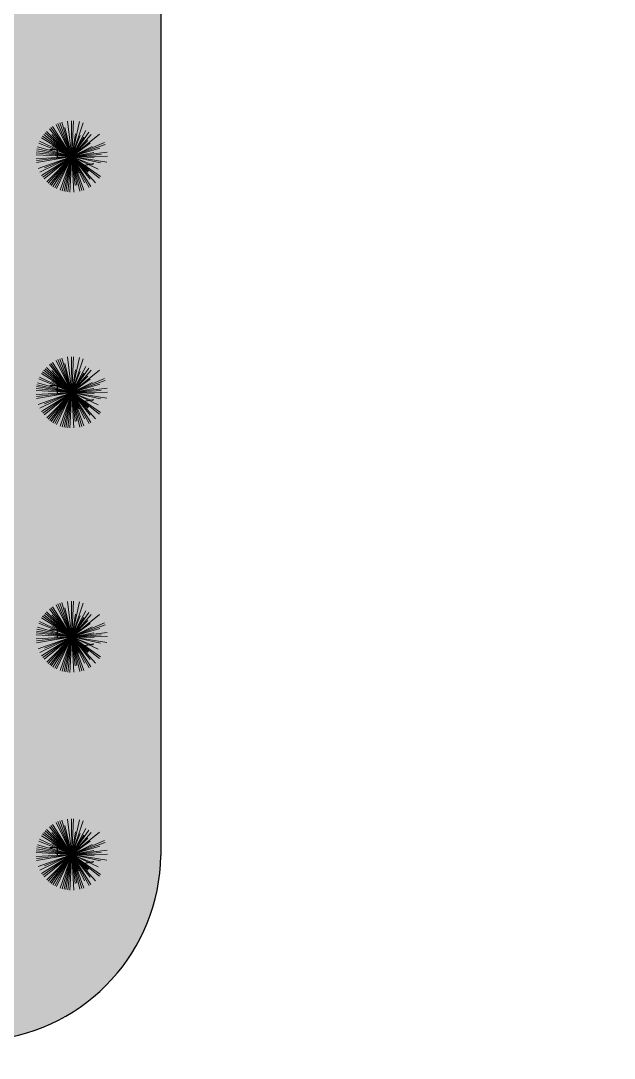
# Model space of a CAD drawing. Header units: millimetres. Extents: x -1544140 to 7445918, y -1294905 to 2019878.
# Drawn here: x 1797861 to 1799601, y 43880 to 46922 of the extents above; entities that cross this region are included whole.
import ezdxf

# ---------------------------------------------------------------- set-up
doc = ezdxf.new("R2010")
doc.units = ezdxf.units.MM
doc.header["$MEASUREMENT"] = 0
doc.layers.add('marc det', color=74, linetype='Continuous', lineweight=18)
picture_1 = doc.add_image_def('image5.png', size_in_pixel=(1482, 826))

msp = doc.modelspace()

# ---------------------------------------------------------------- hatches: boundary and pattern name
at = {"true_color": 0x8dc133, "transparency": 33554687}
h = msp.add_hatch(color=65, dxfattribs=at)
h.dxf.hatch_style = 1
h.paths.add_polyline_path([(1798271.3, 44489.7), (1798271.3, 48586.5, 0.352206), (1797375, 49290.5), (1791963.1, 49290.5, 0.266602), (1791319.5, 48601.4), (1791319.5, 44664.7, 0.323619), (1792044.8, 43934.2), (1797778.2, 43934.2, 0.388077)])
h.paths.add_polyline_path([(1797744.5, 44389.8), (1792088.8, 44389.8, -0.285044), (1791775.1, 44706.8), (1791775.1, 48540, -0.211803), (1792043.1, 48834.9), (1797378.1, 48834.9, -0.326949), (1797815.8, 48525.3), (1797815.8, 44485.1, -0.351898)], flags=16)

# ---------------------------------------------------------------- linework, layer by layer
at = {"color": 116, "true_color": 0x136734}
for p, q in [((1797990.1, 46543.4), (1797945.8, 46543.4)), ((1797968, 46565.6), (1797968, 46521.3)), ((1797968, 45873.9), (1797968, 45829.6)), ((1797990.1, 45851.7), (1797945.8, 45851.7)), ((1797968, 45157.5), (1797968, 45113.2)), ((1797990.1, 45135.3), (1797945.8, 45135.3)), ((1797968, 44519.2), (1797968, 44474.9)), ((1797990.1, 44497.1), (1797945.8, 44497.1))]:
    msp.add_line(p, q, dxfattribs=at)
at = {"color": 116, "lineweight": -2, "true_color": 0x136734}
for p, q in [((1798041.7, 46496.9), (1798075.2, 46502.8)), ((1798041.7, 45805.3), (1798075.2, 45811.2)), ((1798041.7, 45088.8), (1798075.2, 45094.7)), ((1798041.7, 44450.6), (1798075.2, 44456.5))]:
    msp.add_line(p, q, dxfattribs=at)
msp.add_lwpolyline([(1798271.3, 48586.5), (1798271.3, 44473.9)])
msp.add_arc((1797720.8, 44481.8), 550.6, 275.9777, 359.182)
at = {"layer": 'marc det', "color": 116, "true_color": 0x136734}
for p, q in [((1798010.4, 46523.7), (1797944.7, 46605)), ((1798010.4, 46523.7), (1797949.4, 46608.5)), ((1798010.4, 46523.7), (1797954.3, 46611.8)), ((1798010.4, 46523.7), (1797964.5, 46617.5)), ((1798010.4, 46523.7), (1797969.8, 46620)), ((1798010.4, 46523.7), (1797975.3, 46622.1)), ((1798010.4, 46523.7), (1797980.9, 46623.9)), ((1798010.4, 46523.7), (1797990.5, 46608.3)), ((1798010.4, 46523.7), (1797998.1, 46627.4)), ((1798010.4, 46523.7), (1798009.8, 46628.2)), ((1798010.4, 46523.7), (1798015.6, 46628)), ((1798010.4, 46523.7), (1798033, 46625.7)), ((1798010.4, 46523.7), (1798044.3, 46622.5)), ((1798010.4, 46523.7), (1798051.8, 46599.7)), ((1798010.4, 46523.7), (1797921.6, 46578.7)), ((1797924.8, 46583.6), (1798010.4, 46523.7)), ((1798010.4, 46523.7), (1797924.8, 46583.6)), ((1798010.4, 46523.7), (1797928.3, 46588.3)), ((1798010.4, 46523.7), (1797932.1, 46592.8)), ((1798010.4, 46523.7), (1797936.1, 46597.1)), ((1798010.4, 46523.7), (1797952, 46588.2)), ((1798010.4, 46523.7), (1798060, 46594.5)), ((1798060, 46594.5), (1798010.4, 46523.7)), ((1798010.4, 46523.7), (1798021.2, 46589.6)), ((1798010.4, 46523.7), (1798091.7, 46589.3)), ((1798010.4, 46523.7), (1798067.6, 46588.5)), ((1798010.4, 46523.7), (1798035.5, 46585.4)), ((1798010.4, 46523.7), (1798045.5, 46580.3)), ((1798010.4, 46523.7), (1798057.1, 46570.9)), ((1798010.4, 46523.7), (1797907.3, 46540.6)), ((1798010.4, 46523.7), (1797908.4, 46546.3)), ((1798010.4, 46523.7), (1797909.8, 46552)), ((1798010.4, 46523.7), (1797913.6, 46563.1)), ((1798010.4, 46523.7), (1797916, 46568.5)), ((1798010.4, 46523.7), (1797951.6, 46555.7)), ((1798010.4, 46523.7), (1798106.7, 46564.2)), ((1798010.4, 46523.7), (1798064.2, 46562.4)), ((1798010.4, 46523.7), (1798108.8, 46558.8)), ((1798010.4, 46523.7), (1798069.9, 46552.8)), ((1798010.4, 46523.7), (1798093, 46548)), ((1798010.4, 46523.7), (1797906, 46528.9)), ((1798010.4, 46523.7), (1797906.1, 46517.2)), ((1798010.4, 46523.7), (1797906.5, 46534.8)), ((1798010.4, 46523.7), (1797906.6, 46511.4)), ((1798010.4, 46523.7), (1797907.5, 46505.6)), ((1798010.4, 46523.7), (1797912, 46488.6)), ((1798010.4, 46523.7), (1797916.5, 46477.8)), ((1798010.4, 46523.7), (1797922.2, 46467.6)), ((1798010.4, 46523.7), (1797925.5, 46462.7)), ((1798010.4, 46523.7), (1797929.1, 46458)), ((1798010.4, 46523.7), (1797930.6, 46490.1)), ((1798010.4, 46523.7), (1797936.9, 46449.4)), ((1798010.4, 46523.7), (1797941.2, 46445.4)), ((1798010.4, 46523.7), (1797945.7, 46441.6)), ((1797950.4, 46438.1), (1798010.4, 46523.7)), ((1798010.4, 46523.7), (1797955.3, 46434.9)), ((1798010.4, 46523.7), (1797960.4, 46431.9)), ((1798010.4, 46523.7), (1797965.6, 46429.3)), ((1798010.4, 46523.7), (1797976.5, 46424.9)), ((1798010.4, 46523.7), (1797982.1, 46423.1)), ((1798010.4, 46523.7), (1797987.7, 46421.7)), ((1798010.4, 46523.7), (1797993.5, 46420.6)), ((1798010.4, 46523.7), (1797999.3, 46419.8)), ((1798010.4, 46523.7), (1798005.1, 46419.3)), ((1798009.3, 46524.7), (1798094.8, 46464.7)), ((1798009.3, 46524.7), (1798091.3, 46460)), ((1798094.8, 46464.7), (1798009.3, 46524.7)), ((1798010.4, 46523.7), (1798114.1, 46536)), ((1798010.4, 46523.7), (1798075.4, 46535.1)), ((1798010.4, 46523.7), (1798096.2, 46529)), ((1798010.4, 46523.7), (1798114.9, 46524.3)), ((1798010.4, 46523.7), (1798020.5, 46438.4)), ((1798010.4, 46523.7), (1798016.9, 46419.4)), ((1798010.4, 46523.7), (1798025.3, 46439.1)), ((1798010.4, 46523.7), (1798045.5, 46425.3)), ((1798010.4, 46523.7), (1798039.9, 46423.5)), ((1798010.4, 46523.7), (1798034.2, 46422)), ((1798010.4, 46523.7), (1798061.5, 46432.5)), ((1798010.4, 46523.7), (1798048.1, 46446.6)), ((1798010.4, 46523.7), (1798066.5, 46435.5)), ((1798010.4, 46523.7), (1798076.3, 46520.4)), ((1798010.4, 46523.7), (1798113.5, 46506.8)), ((1798010.4, 46523.7), (1798094.2, 46505.1)), ((1798010.4, 46523.7), (1798071.4, 46498.8)), ((1798010.4, 46523.7), (1798030.7, 46475.5)), ((1798010.4, 46523.7), (1798057.2, 46477.4)), ((1798010.4, 46523.7), (1798059.7, 46480.1)), ((1798010.4, 46523.7), (1798087.9, 46486.9)), ((1798010.4, 46523.7), (1798064.3, 46456.9)), ((1798010.4, 46523.7), (1798080.5, 46446.2)), ((1798010.4, 45832), (1797975.3, 45930.4)), ((1798010.4, 45832), (1797980.9, 45932.2)), ((1798010.4, 45832), (1797998.1, 45935.8)), ((1798010.4, 45832), (1798009.8, 45936.5)), ((1798010.4, 45832), (1798015.6, 45936.4)), ((1798010.4, 45832), (1798033, 45934)), ((1798010.4, 45832), (1798044.3, 45930.8)), ((1798010.4, 45832), (1797932.1, 45901.2)), ((1798010.4, 45832), (1797936.1, 45905.4)), ((1798010.4, 45832), (1797944.7, 45913.3)), ((1798010.4, 45832), (1797949.4, 45916.9)), ((1798010.4, 45832), (1797954.3, 45920.1)), ((1798010.4, 45832), (1797964.5, 45925.9)), ((1798010.4, 45832), (1797969.8, 45928.3)), ((1798010.4, 45832), (1797990.5, 45916.6)), ((1798010.4, 45832), (1798051.8, 45908)), ((1798010.4, 45832), (1798060, 45902.9)), ((1798060, 45902.9), (1798010.4, 45832)), ((1798010.4, 45832), (1797913.6, 45871.4)), ((1798010.4, 45832), (1797916, 45876.8)), ((1798010.4, 45832), (1797921.6, 45887.1)), ((1797924.8, 45892), (1798010.4, 45832)), ((1798010.4, 45832), (1797924.8, 45892)), ((1798010.4, 45832), (1797928.3, 45896.7)), ((1798010.4, 45832), (1797952, 45896.5)), ((1798010.4, 45832), (1798021.2, 45897.9)), ((1798010.4, 45832), (1798091.7, 45897.6)), ((1798010.4, 45832), (1798067.6, 45896.8)), ((1798010.4, 45832), (1798035.5, 45893.7)), ((1798010.4, 45832), (1798045.5, 45888.6)), ((1798010.4, 45832), (1798057.1, 45879.3)), ((1798010.4, 45832), (1798106.7, 45872.6)), ((1798010.4, 45832), (1798064.2, 45870.7)), ((1798010.4, 45832), (1797906.5, 45843.1)), ((1798010.4, 45832), (1797907.3, 45848.9)), ((1798010.4, 45832), (1797908.4, 45854.6)), ((1798010.4, 45832), (1797909.8, 45860.3)), ((1798010.4, 45832), (1797951.6, 45864)), ((1798010.4, 45832), (1798108.8, 45867.1)), ((1798010.4, 45832), (1798069.9, 45861.1)), ((1798010.4, 45832), (1798093, 45856.3)), ((1798010.4, 45832), (1798114.1, 45844.3)), ((1798010.4, 45832), (1798075.4, 45843.5)), ((1798010.4, 45832), (1797906, 45837.2)), ((1798010.4, 45832), (1797906.1, 45825.5)), ((1798010.4, 45832), (1797906.6, 45819.7)), ((1798010.4, 45832), (1797907.5, 45813.9)), ((1798010.4, 45832), (1797912, 45796.9)), ((1798010.4, 45832), (1797916.5, 45786.1)), ((1798010.4, 45832), (1797922.2, 45775.9)), ((1798010.4, 45832), (1797925.5, 45771)), ((1798010.4, 45832), (1797929.1, 45766.4)), ((1798010.4, 45832), (1797930.6, 45798.4)), ((1798010.4, 45832), (1797936.9, 45757.7)), ((1798010.4, 45832), (1797941.2, 45753.7)), ((1798010.4, 45832), (1797945.7, 45749.9)), ((1797950.4, 45746.4), (1798010.4, 45832)), ((1798010.4, 45832), (1797955.3, 45743.2)), ((1798010.4, 45832), (1797960.4, 45740.3)), ((1798010.4, 45832), (1797965.6, 45737.6)), ((1798010.4, 45832), (1797976.5, 45733.2)), ((1798010.4, 45832), (1797982.1, 45731.4)), ((1798010.4, 45832), (1797987.7, 45730)), ((1798010.4, 45832), (1797993.5, 45728.9)), ((1798010.4, 45832), (1797999.3, 45728.1)), ((1798010.4, 45832), (1798005.1, 45727.6)), ((1798009.3, 45833), (1798094.8, 45773)), ((1798009.3, 45833), (1798091.3, 45768.3)), ((1798094.8, 45773), (1798009.3, 45833)), ((1798010.4, 45832), (1798096.2, 45837.3)), ((1798010.4, 45832), (1798114.9, 45832.6)), ((1798010.4, 45832), (1798020.5, 45746.7)), ((1798010.4, 45832), (1798016.9, 45727.7)), ((1798010.4, 45832), (1798025.3, 45747.4)), ((1798010.4, 45832), (1798045.5, 45733.6)), ((1798010.4, 45832), (1798039.9, 45731.8)), ((1798010.4, 45832), (1798034.2, 45730.3)), ((1798010.4, 45832), (1798061.5, 45740.9)), ((1798010.4, 45832), (1798048.1, 45754.9)), ((1798010.4, 45832), (1798066.5, 45743.9)), ((1798010.4, 45832), (1798076.3, 45828.7)), ((1798010.4, 45832), (1798113.5, 45815.1)), ((1798010.4, 45832), (1798094.2, 45813.4)), ((1798010.4, 45832), (1798071.4, 45807.2)), ((1798010.4, 45832), (1798030.7, 45783.9)), ((1798010.4, 45832), (1798057.2, 45785.8)), ((1798010.4, 45832), (1798059.7, 45788.5)), ((1798010.4, 45832), (1798087.9, 45795.2)), ((1798010.4, 45832), (1798064.3, 45765.3)), ((1798010.4, 45832), (1798080.5, 45754.5)), ((1798010.4, 45115.6), (1797949.4, 45200.4)), ((1798010.4, 45115.6), (1797954.3, 45203.7)), ((1798010.4, 45115.6), (1797964.5, 45209.4)), ((1798010.4, 45115.6), (1797969.8, 45211.9)), ((1798010.4, 45115.6), (1797975.3, 45214)), ((1798010.4, 45115.6), (1797980.9, 45215.8)), ((1798010.4, 45115.6), (1797990.5, 45200.2)), ((1798010.4, 45115.6), (1797998.1, 45219.3)), ((1798010.4, 45115.6), (1798009.8, 45220)), ((1798010.4, 45115.6), (1798015.6, 45219.9)), ((1798010.4, 45115.6), (1798033, 45217.6)), ((1798010.4, 45115.6), (1798044.3, 45214.4)), ((1798010.4, 45115.6), (1797921.6, 45170.6)), ((1797924.8, 45175.5), (1798010.4, 45115.6)), ((1798010.4, 45115.6), (1797924.8, 45175.5)), ((1798010.4, 45115.6), (1797928.3, 45180.2)), ((1798010.4, 45115.6), (1797932.1, 45184.7)), ((1798010.4, 45115.6), (1797936.1, 45189)), ((1798010.4, 45115.6), (1797944.7, 45196.9)), ((1798010.4, 45115.6), (1797952, 45180.1)), ((1798010.4, 45115.6), (1798051.8, 45191.6)), ((1798010.4, 45115.6), (1798060, 45186.4)), ((1798060, 45186.4), (1798010.4, 45115.6)), ((1798010.4, 45115.6), (1798021.2, 45181.5)), ((1798010.4, 45115.6), (1798091.7, 45181.2)), ((1798010.4, 45115.6), (1798067.6, 45180.4)), ((1798010.4, 45115.6), (1798035.5, 45177.3)), ((1798010.4, 45115.6), (1798045.5, 45172.1)), ((1798010.4, 45115.6), (1797909.8, 45143.9)), ((1798010.4, 45115.6), (1797913.6, 45155)), ((1798010.4, 45115.6), (1797916, 45160.3)), ((1798010.4, 45115.6), (1797951.6, 45147.6)), ((1798010.4, 45115.6), (1798057.1, 45162.8)), ((1798010.4, 45115.6), (1798106.7, 45156.1)), ((1798010.4, 45115.6), (1798064.2, 45154.3)), ((1798010.4, 45115.6), (1798108.8, 45150.7)), ((1798010.4, 45115.6), (1798069.9, 45144.7)), ((1798010.4, 45115.6), (1798093, 45139.9)), ((1798010.4, 45115.6), (1797906, 45120.8)), ((1798010.4, 45115.6), (1797906.1, 45109.1)), ((1798010.4, 45115.6), (1797906.5, 45126.6)), ((1798010.4, 45115.6), (1797906.6, 45103.2)), ((1798010.4, 45115.6), (1797907.3, 45132.4)), ((1798010.4, 45115.6), (1797907.5, 45097.4)), ((1798010.4, 45115.6), (1797908.4, 45138.2)), ((1798010.4, 45115.6), (1797912, 45080.5)), ((1798010.4, 45115.6), (1797916.5, 45069.7)), ((1798010.4, 45115.6), (1797922.2, 45059.4)), ((1798010.4, 45115.6), (1797925.5, 45054.6)), ((1798010.4, 45115.6), (1797929.1, 45049.9)), ((1798010.4, 45115.6), (1797930.6, 45082)), ((1798010.4, 45115.6), (1797936.9, 45041.2)), ((1798010.4, 45115.6), (1797941.2, 45037.2)), ((1798010.4, 45115.6), (1797945.7, 45033.5)), ((1797950.4, 45030), (1798010.4, 45115.6)), ((1798010.4, 45115.6), (1797955.3, 45026.8)), ((1798010.4, 45115.6), (1797960.4, 45023.8)), ((1798010.4, 45115.6), (1797965.6, 45021.2)), ((1798010.4, 45115.6), (1797976.5, 45016.7)), ((1798010.4, 45115.6), (1797982.1, 45015)), ((1798010.4, 45115.6), (1797987.7, 45013.6)), ((1798010.4, 45115.6), (1797993.5, 45012.4)), ((1798010.4, 45115.6), (1797999.3, 45011.7)), ((1798010.4, 45115.6), (1798005.1, 45011.2)), ((1798009.3, 45116.6), (1798094.8, 45056.6)), ((1798009.3, 45116.6), (1798091.3, 45051.9)), ((1798094.8, 45056.6), (1798009.3, 45116.6)), ((1798010.4, 45115.6), (1798114.1, 45127.9)), ((1798010.4, 45115.6), (1798075.4, 45127)), ((1798010.4, 45115.6), (1798096.2, 45120.9)), ((1798010.4, 45115.6), (1798114.9, 45116.2)), ((1798010.4, 45115.6), (1798020.5, 45030.3)), ((1798010.4, 45115.6), (1798016.9, 45011.3)), ((1798010.4, 45115.6), (1798025.3, 45031)), ((1798010.4, 45115.6), (1798045.5, 45017.1)), ((1798010.4, 45115.6), (1798039.9, 45015.3)), ((1798010.4, 45115.6), (1798034.2, 45013.8)), ((1798010.4, 45115.6), (1798061.5, 45024.4)), ((1798010.4, 45115.6), (1798048.1, 45038.5)), ((1798010.4, 45115.6), (1798066.5, 45027.4)), ((1798010.4, 45115.6), (1798076.3, 45112.3)), ((1798010.4, 45115.6), (1798113.5, 45098.7)), ((1798010.4, 45115.6), (1798094.2, 45096.9)), ((1798010.4, 45115.6), (1798071.4, 45090.7)), ((1798010.4, 45115.6), (1798030.7, 45067.4)), ((1798010.4, 45115.6), (1798057.2, 45069.3)), ((1798010.4, 45115.6), (1798059.7, 45072)), ((1798010.4, 45115.6), (1798087.9, 45078.8)), ((1798010.4, 45115.6), (1798064.3, 45048.8)), ((1798010.4, 45115.6), (1798080.5, 45038.1)), ((1798010.4, 44477.3), (1797949.4, 44562.2)), ((1798010.4, 44477.3), (1797954.3, 44565.5)), ((1798010.4, 44477.3), (1797964.5, 44571.2)), ((1798010.4, 44477.3), (1797969.8, 44573.6)), ((1798010.4, 44477.3), (1797975.3, 44575.7)), ((1798010.4, 44477.3), (1797980.9, 44577.6)), ((1798010.4, 44477.3), (1797990.5, 44561.9)), ((1798010.4, 44477.3), (1797998.1, 44581.1)), ((1798010.4, 44477.3), (1798009.8, 44581.8)), ((1798010.4, 44477.3), (1798015.6, 44581.7)), ((1798010.4, 44477.3), (1798033, 44579.3)), ((1798010.4, 44477.3), (1798044.3, 44576.2)), ((1798010.4, 44477.3), (1797921.6, 44532.4)), ((1797924.8, 44537.3), (1798010.4, 44477.3)), ((1798010.4, 44477.3), (1797924.8, 44537.3)), ((1798010.4, 44477.3), (1797928.3, 44542)), ((1798010.4, 44477.3), (1797932.1, 44546.5)), ((1798010.4, 44477.3), (1797936.1, 44550.8)), ((1798010.4, 44477.3), (1797944.7, 44558.6)), ((1798010.4, 44477.3), (1797952, 44541.8)), ((1798010.4, 44477.3), (1798051.8, 44553.4)), ((1798010.4, 44477.3), (1798060, 44548.2)), ((1798060, 44548.2), (1798010.4, 44477.3)), ((1798010.4, 44477.3), (1798021.2, 44543.2)), ((1798010.4, 44477.3), (1798091.7, 44543)), ((1798010.4, 44477.3), (1798067.6, 44542.1)), ((1798010.4, 44477.3), (1798035.5, 44539.1)), ((1798010.4, 44477.3), (1798045.5, 44533.9)), ((1798010.4, 44477.3), (1797909.8, 44505.7)), ((1798010.4, 44477.3), (1797913.6, 44516.7)), ((1798010.4, 44477.3), (1797916, 44522.1)), ((1798010.4, 44477.3), (1797951.6, 44509.4)), ((1798010.4, 44477.3), (1798057.1, 44524.6)), ((1798010.4, 44477.3), (1798106.7, 44517.9)), ((1798010.4, 44477.3), (1798064.2, 44516)), ((1798010.4, 44477.3), (1798108.8, 44512.4)), ((1798010.4, 44477.3), (1798069.9, 44506.4)), ((1798010.4, 44477.3), (1798093, 44501.7)), ((1798010.4, 44477.3), (1797906, 44482.6)), ((1798010.4, 44477.3), (1797906.1, 44470.9)), ((1798010.4, 44477.3), (1797906.5, 44488.4)), ((1798010.4, 44477.3), (1797906.6, 44465)), ((1798010.4, 44477.3), (1797907.3, 44494.2)), ((1798010.4, 44477.3), (1797907.5, 44459.2)), ((1798010.4, 44477.3), (1797908.4, 44500)), ((1798010.4, 44477.3), (1797912, 44442.2)), ((1798010.4, 44477.3), (1797916.5, 44431.4)), ((1798010.4, 44477.3), (1797922.2, 44421.2)), ((1798010.4, 44477.3), (1797925.5, 44416.4)), ((1798010.4, 44477.3), (1797929.1, 44411.7)), ((1798010.4, 44477.3), (1797930.6, 44443.7)), ((1798010.4, 44477.3), (1797936.9, 44403)), ((1798010.4, 44477.3), (1797941.2, 44399)), ((1798010.4, 44477.3), (1797945.7, 44395.3)), ((1797950.4, 44391.8), (1798010.4, 44477.3)), ((1798010.4, 44477.3), (1797955.3, 44388.5)), ((1798010.4, 44477.3), (1797960.4, 44385.6)), ((1798010.4, 44477.3), (1797965.6, 44382.9)), ((1798010.4, 44477.3), (1797976.5, 44378.5)), ((1798010.4, 44477.3), (1797982.1, 44376.8)), ((1798010.4, 44477.3), (1797987.7, 44375.3)), ((1798010.4, 44477.3), (1797993.5, 44374.2)), ((1798010.4, 44477.3), (1797999.3, 44373.4)), ((1798010.4, 44477.3), (1798005.1, 44373)), ((1798009.3, 44478.3), (1798094.8, 44418.4)), ((1798009.3, 44478.3), (1798091.3, 44413.7)), ((1798094.8, 44418.4), (1798009.3, 44478.3)), ((1798010.4, 44477.3), (1798114.1, 44489.7)), ((1798010.4, 44477.3), (1798075.4, 44488.8)), ((1798010.4, 44477.3), (1798096.2, 44482.7)), ((1798010.4, 44477.3), (1798114.9, 44478)), ((1798010.4, 44477.3), (1798020.5, 44392.1)), ((1798010.4, 44477.3), (1798016.9, 44373.1)), ((1798010.4, 44477.3), (1798025.3, 44392.8)), ((1798010.4, 44477.3), (1798045.5, 44378.9)), ((1798010.4, 44477.3), (1798039.9, 44377.1)), ((1798010.4, 44477.3), (1798034.2, 44375.6)), ((1798010.4, 44477.3), (1798061.5, 44386.2)), ((1798010.4, 44477.3), (1798048.1, 44400.3)), ((1798010.4, 44477.3), (1798066.5, 44389.2)), ((1798010.4, 44477.3), (1798076.3, 44474)), ((1798010.4, 44477.3), (1798113.5, 44460.4)), ((1798010.4, 44477.3), (1798094.2, 44458.7)), ((1798010.4, 44477.3), (1798071.4, 44452.5)), ((1798010.4, 44477.3), (1798030.7, 44429.2)), ((1798010.4, 44477.3), (1798057.2, 44431.1)), ((1798010.4, 44477.3), (1798059.7, 44433.8)), ((1798010.4, 44477.3), (1798087.9, 44440.6)), ((1798010.4, 44477.3), (1798064.3, 44410.6)), ((1798010.4, 44477.3), (1798080.5, 44399.8))]:
    msp.add_line(p, q, dxfattribs=at)

# ---------------------------------------------------------------- pictures from other files: only their frames are drawn
image = msp.add_image(picture_1, insert=(1748459.4, -24499.6), size_in_units=(203261.5, 113288.8))
image.dxf.flags = 7

doc.saveas('drawing.dxf')
